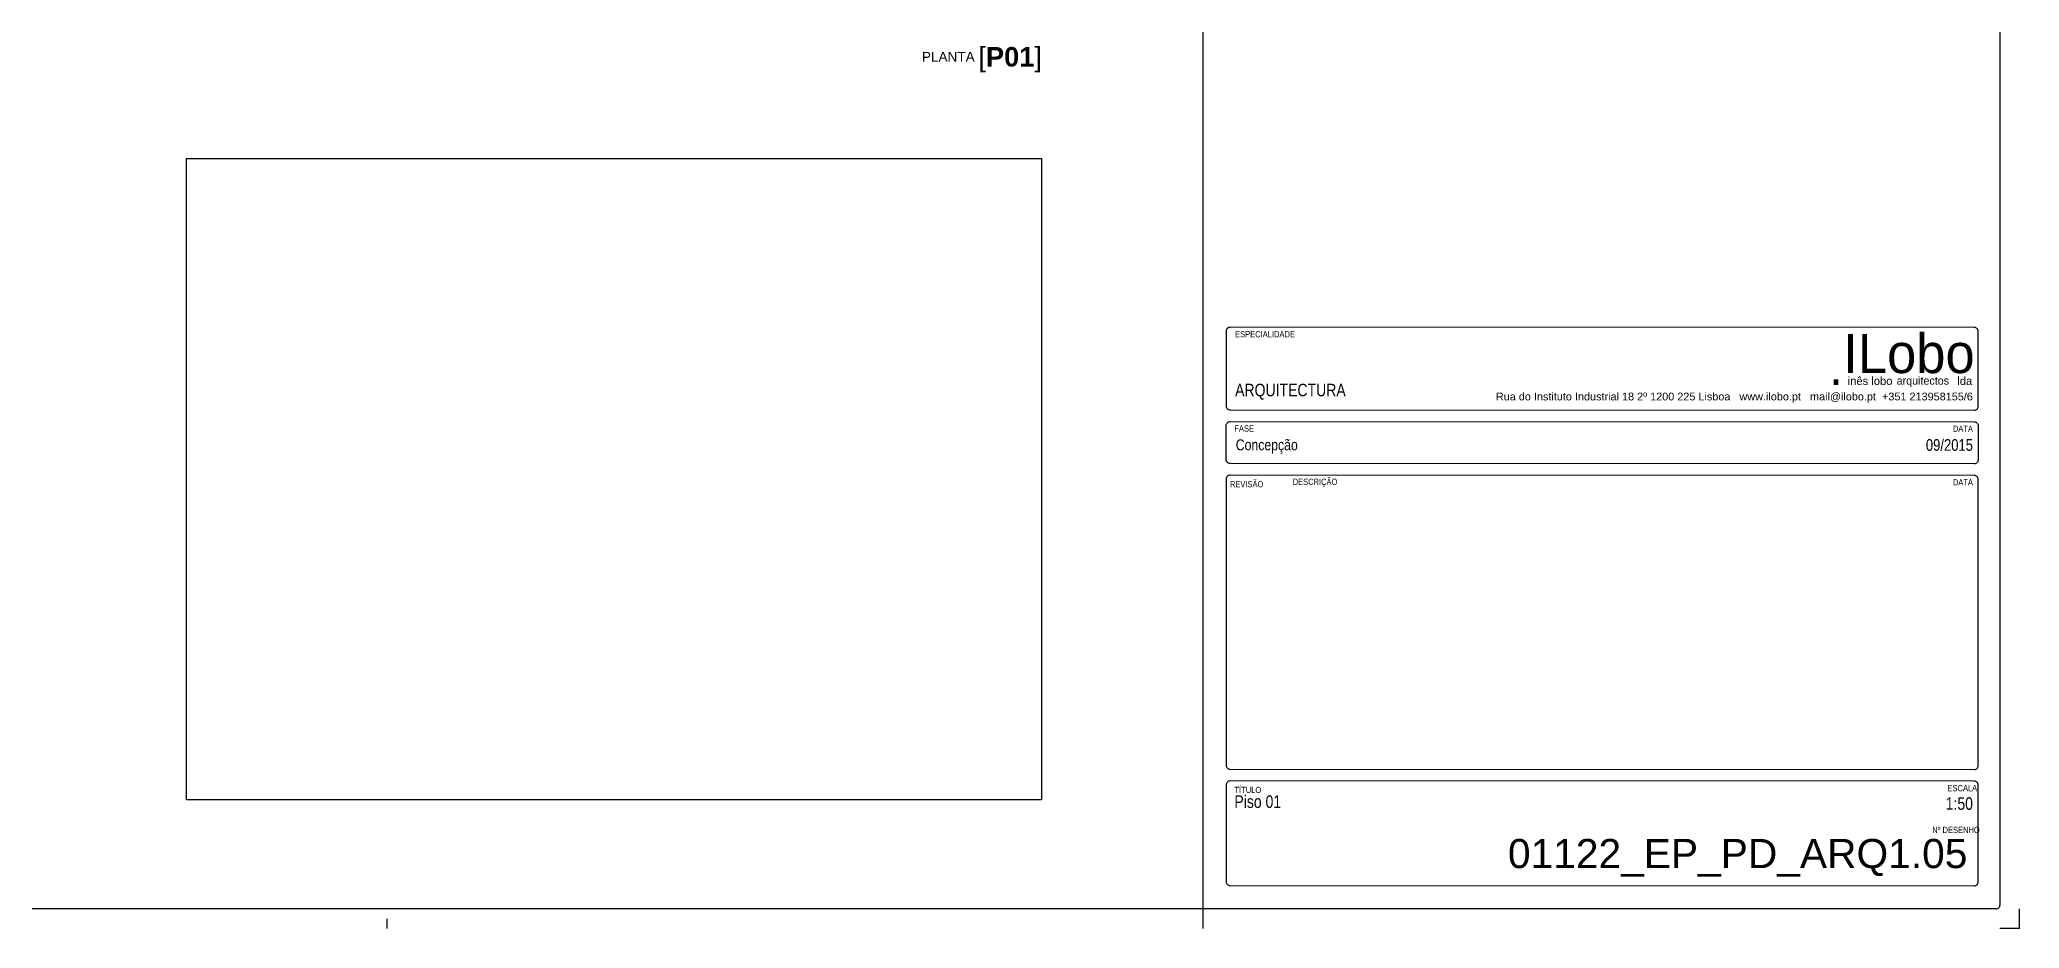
# Model space of a CAD drawing. Header units: metres. Extents: x 0 to 1.05, y 0 to 0.59.
# Drawn here: x 0.546 to 1.055, y 0 to 0.229 of the extents above; entities that cross this region are included whole.
import ezdxf
from ezdxf.xclip import XClip

# ---------------------------------------------------------------- set-up
doc = ezdxf.new("R2010")
doc.units = ezdxf.units.M
doc.header["$MEASUREMENT"] = 0
doc.header["$XCLIPFRAME"] = 0
doc.linetypes.add('Wipeout_Contour', pattern=[1, 0, -1])
doc.layers.add('A-Folha rótulo', color=7, linetype='Continuous')
doc.styles.add('GENERATED_STYLE_2', font='')
doc.styles.add('GENERATED_STYLE_4', font='')
doc.styles.add('GENERATED_STYLE_6', font='')
doc.styles.get('GENERATED_STYLE_2').set_extended_font_data('Swis721 BT')
doc.styles.get('GENERATED_STYLE_4').set_extended_font_data('Arial')
doc.styles.get('GENERATED_STYLE_6').set_extended_font_data('Swis721 BT')
picture_1 = doc.add_image_def('image4.jpg', size_in_pixel=(3264, 2448))

# ---------------------------------------------------------------- blocks, each defined once
blk = doc.blocks.new('Desenho_1_2', base_point=(-1.33563, -1.18496))
at = {"color": 254, "linetype": 'Wipeout_Contour', "lineweight": 0, "ltscale": 3.864156}
blk.add_wipeout([(0, 0), (1.055, 0), (1.055, 0.594), (0, 0.594)], dxfattribs=at)
at = {"layer": 'A-Folha rótulo', "linetype": 'Continuous', "ltscale": 1000}
for p, q in [((0.845, 0.0025), (0.845, 0.594)), ((1.05, 0.588), (1.05, 0.006)), ((1.049, 0.005), (0.006, 0.005)), ((0.635, 0), (0.635, 0.0025)), ((0.845, 0), (0.845, 0.0025)), ((1.055, 0), (1.05, 0)), ((1.055, 0), (1.05, 0)), ((1.055, 0), (1.05, 0)), ((1.055, 0), (1.055, 0.005)), ((1.055, 0), (1.055, 0.005)), ((1.055, 0), (1.055, 0.005)), ((1.055, 0), (1.055, 0.005))]:
    blk.add_line(p, q, dxfattribs=at)
at = {"layer": 'A-Folha rótulo', "linetype": 'Continuous', "ltscale": 1000, "flags": 128}
for points in [[(0.85189, 0.15464, 0.414214), (0.85089, 0.15364)], [(1.04439, 0.15357, 0.414214), (1.04339, 0.15457)], [(0.85089, 0.13437, 0.414214), (0.85189, 0.13337)], [(1.04339, 0.13329, 0.414214), (1.04439, 0.13429)], [(0.85089, 0.12937, -0.414214), (0.85189, 0.13037)], [(1.04339, 0.13029, -0.414214), (1.04439, 0.12929)], [(0.85189, 0.11961, -0.414214), (0.85089, 0.12061)], [(1.04439, 0.12053, -0.414214), (1.04339, 0.11953)], [(0.85189, 0.11661, 0.414214), (0.85089, 0.11561)], [(1.04439, 0.11553, 0.414214), (1.04339, 0.11653)], [(0.85089, 0.04193, 0.414214), (0.85189, 0.04093)], [(1.04339, 0.04086, 0.414214), (1.04439, 0.04186)], [(0.85189, 0.03793, 0.414214), (0.85089, 0.03693)], [(1.04439, 0.03686, 0.414214), (1.04339, 0.03786)], [(0.85089, 0.01204, 0.414214), (0.85189, 0.01104)], [(1.04339, 0.01096, 0.414214), (1.04439, 0.01196)]]:
    blk.add_lwpolyline(points, format="xyb", dxfattribs=at)
for points in [[(0.85089, 0.15364), (0.85089, 0.13437)], [(1.04339, 0.15457), (0.85189, 0.15464)], [(1.04439, 0.13429), (1.04439, 0.15357)], [(0.85189, 0.13337), (1.04339, 0.13329)], [(0.85089, 0.12061), (0.85089, 0.12937)], [(0.85189, 0.13037), (1.04339, 0.13029)], [(1.04439, 0.12929), (1.04439, 0.12053)], [(1.04339, 0.11953), (0.85189, 0.11961)], [(0.85089, 0.11561), (0.85089, 0.04193)], [(1.04339, 0.11653), (0.85189, 0.11661)], [(1.04439, 0.04186), (1.04439, 0.11553)], [(0.85189, 0.04093), (1.04339, 0.04086)], [(0.85089, 0.03693), (0.85089, 0.01204)], [(1.04339, 0.03786), (0.85189, 0.03793)], [(1.04439, 0.01196), (1.04439, 0.03686)], [(0.85189, 0.01104), (1.04339, 0.01096)]]:
    blk.add_lwpolyline(points, dxfattribs=at)
at = {"layer": 'A-Folha rótulo', "linetype": 'Continuous', "ltscale": 1000}
blk.add_arc((1.049, 0.006), 0.001, 269.9451, 0, dxfattribs=at)
at = {"layer": 'A-Folha rótulo', "color": 252, "linetype": 'Continuous', "lineweight": 0, "insert": (0.78802, 0.22021), "char_height": 0.0025, "attachment_point": 8, "style": 'GENERATED_STYLE_2'}
blk.add_mtext('\\A1;{\\fSwis721 BT|b0|i0|c0|p34;PLANTA \\fSwis721 BT|b0|i0|c0|p34;\\H2.000000x;[\\fSwis721 BT|b1|i0|c0|p34;P01\\fSwis721 BT|b0|i0|c0|p34;]}', dxfattribs=at)
at = {"layer": 'A-Folha rótulo', "linetype": 'Continuous'}
for s, insert, char_height, attachment_point, style in [('\\A1;{\\W0.750000x;\\fArial|b0|i0|c0|p34;ESPECIALIDADE}', (0.85319, 0.15204), 0.0016138, 7, 'GENERATED_STYLE_4'), ('\\A1;{\\W0.800000x;\\fArial|b0|i0|c0|p34;ARQUITECTURA}', (0.85319, 0.13599), 0.0032277, 7, 'GENERATED_STYLE_4'), ('\\A1;{\\fSwis721 BT|b0|i0|c0|p34;Rua do Instituto Industrial 18 2º 1200 225 Lisboa   www.ilobo.pt   mail@ilobo.pt  +351 213958155/6}', (1.04303, 0.13522), 0.002, 9, 'GENERATED_STYLE_6'), ('\\A1;{\\fSwis721 BT|b0|i0|c0|p34;inês lobo }', (1.01082, 0.13978), 0.0020593, 7, 'GENERATED_STYLE_6'), ('\\A1;{\\fSwis721 BT|b0|i0|c0|p34; lda}', (1.03823, 0.13978), 0.0020593, 7, 'GENERATED_STYLE_6'), ('\\A1;{\\W0.750000x;\\fArial|b0|i0|c0|p34;FASE}', (0.85299, 0.12777), 0.0016138, 7, 'GENERATED_STYLE_4'), ('\\A1;{\\W0.750000x;\\fArial|b0|i0|c0|p34;DATA}', (1.04305, 0.12772), 0.0016138, 9, 'GENERATED_STYLE_4'), ('\\A1;{\\W0.800000x;\\pt0.00987778,0.0197556,0.0296333,0.0395111,0.0493889,0.0592667,0.0691444,0.0790222,0.0889,0.0987778;\\fArial|b0|i0|c0|p34;Concepção }', (0.86133, 0.12211), 0.00282222, 8, 'GENERATED_STYLE_4'), ('\\A1;{\\W0.800000x;\\fArial|b0|i0|c0|p34;09/2015}', (1.04305, 0.12282), 0.0030001, 9, 'GENERATED_STYLE_4'), ('\\A1;{\\W0.750000x;\\fArial|b0|i0|c0|p34;REVISÃO}', (0.86045, 0.11345), 0.0016138, 9, 'GENERATED_STYLE_4'), ('\\A1;{\\W0.750000x;\\fArial|b0|i0|c0|p34;DESCRIÇÃO}', (0.8795, 0.11358), 0.0016138, 9, 'GENERATED_STYLE_4'), ('\\A1;{\\W0.750000x;\\fArial|b0|i0|c0|p34;DATA}', (1.04305, 0.11396), 0.0016138, 9, 'GENERATED_STYLE_4'), ('\\A1;{\\W0.750000x;\\fArial|b0|i0|c0|p34;TÍTULO}', (0.85302, 0.03478), 0.0016138, 7, 'GENERATED_STYLE_4'), ('\\A1;{\\W0.750000x;\\fArial|b0|i0|c0|p34;ESCALA}', (1.0365, 0.03526), 0.0016138, 7, 'GENERATED_STYLE_4'), ('\\A1;{\\W0.800000x;\\fArial|b0|i0|c0|p34;Piso 01}', (0.85299, 0.03095), 0.0032319, 7, 'GENERATED_STYLE_4'), ('\\A1;{\\W0.800000x;\\fArial|b0|i0|c0|p34;1:50}', (1.04305, 0.03046), 0.0032277, 9, 'GENERATED_STYLE_4'), ('\\A1;{\\W0.750000x;\\fArial|b0|i0|c0|p34;Nº DESENHO}', (1.03258, 0.0245), 0.0016138, 7, 'GENERATED_STYLE_4'), ('\\A1;{\\fArial|b0|i0|c0|p34;01122\\fArial|b0|i0|c0|p34;_\\fArial|b0|i0|c0|p34;EP\\fArial|b0|i0|c0|p34;_PD_\\fArial|b0|i0|c0|p34;ARQ1.05}', (1.04162, 0.01334), 0.0075, 9, 'GENERATED_STYLE_4')]:
    blk.add_mtext(s, dxfattribs=dict(at, insert=insert, char_height=char_height, attachment_point=attachment_point, style=style))
for s, insert, char_height, attachment_point in [('\\A1;{\\Ft;ILobo}', (1.04349, 0.1427), 0.0101026, 9), ('\\A1;{\\Ft;.}', (1.00949, 0.13982), 0.0090923, 9), ('\\A1;{\\Ft;arquitectos}', (1.02342, 0.13926), 0.0020593, 7)]:
    blk.add_mtext(s, dxfattribs=dict(at, insert=insert, char_height=char_height, attachment_point=attachment_point))
at = {"color": 254, "linetype": 'Wipeout_Contour', "lineweight": 0, "ltscale": 3.690903}
blk.add_wipeout([(0.58339, 0.03305), (0.80339, 0.03305), (0.80339, 0.19805), (0.58339, 0.19805)], dxfattribs=at)
at = {"layer": 'A-Folha rótulo'}
image = blk.add_image(picture_1, insert=(0.58339, 0.03305), size_in_units=(0.22, 0.165), dxfattribs=at)
image.set_boundary_path([(-0.5, -0.5), (3263.5, 2447.5)])

msp = doc.modelspace()

# ---------------------------------------------------------------- block references
at = {"color": 55, "linetype": 'Continuous', "lineweight": 0, "ltscale": 1000, "true_color": 0xa79d7c}
ref = msp.add_blockref('Desenho_1_2', (-1.33563, -1.18496), dxfattribs=at)
XClip(ref).set_block_clipping_path([(0, 0), (1.055, 0.594)])

doc.saveas('drawing.dxf')
